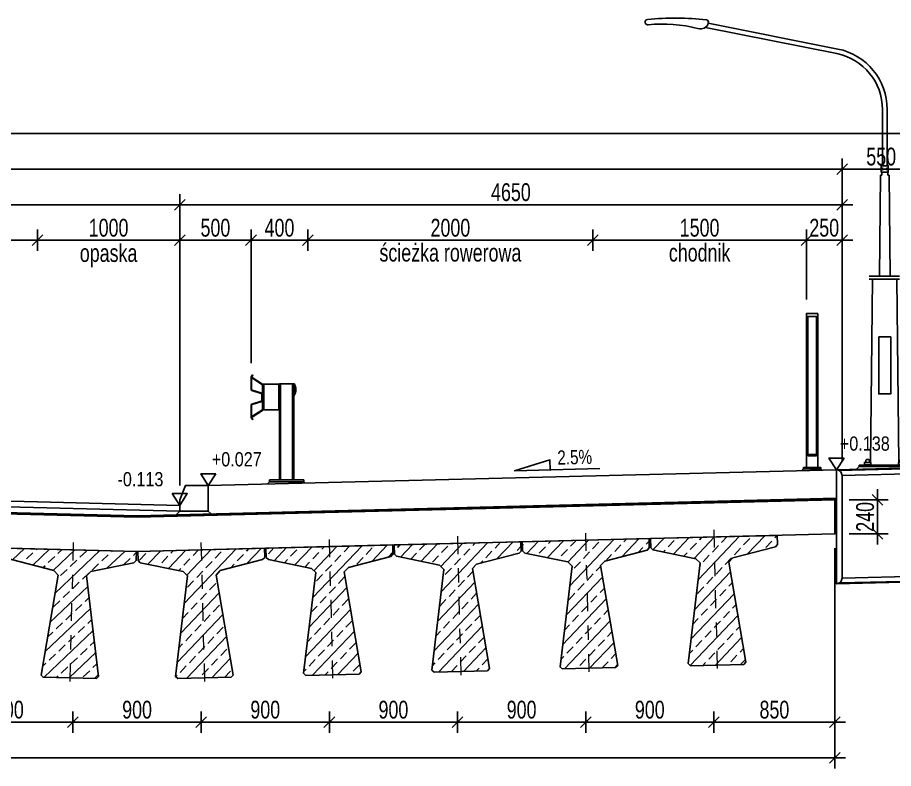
# Model space of a CAD drawing. Header units: metres. Extents: x -15 to 43, y -82 to 57.
# Drawn here: x 3.36 to 9.51, y -31.96 to -26.69 of the extents above; entities that cross this region are included whole.
import ezdxf
from ezdxf.enums import TextEntityAlignment as Align

# ---------------------------------------------------------------- set-up
doc = ezdxf.new("R2010")
doc.units = ezdxf.units.M
doc.header["$MEASUREMENT"] = 0
doc.linetypes.add('CENTER', pattern=[2, 1.25, -0.25, 0.25, -0.25])
doc.linetypes.add('HIDDEN', pattern=[0.375, 0.25, -0.125])
for name, color, linetype in [('AII_M_balustrady', 8, 'Continuous'), ('AII_M_bariery', 8, 'Continuous'), ('AII_M_izolacja', 8, 'Continuous'), ('AII_M_konstrukcja beton', 3, 'Continuous'), ('AII_M_krawężnik', 9, 'Continuous'), ('AII_M_kreskowanie', 8, 'Continuous'), ('AII_M_nawierzchnia', 9, 'Continuous'), ('AII_M_wymiary', 9, 'Continuous'), ('AII_M_wyposażenie', 8, 'Continuous')]:
    doc.layers.add(name, color=color, linetype=linetype)
doc.layers.add('AII_M_koty wysokościowe', color=1, linetype='Continuous', lineweight=18)
doc.layers.add('AII_M_osie główne', color=9, linetype='CENTER', lineweight=18)
doc.styles.add('AII_norm.', font='CDMSIMPL.shx', dxfattribs={"width": 0.75, "bigfont": 'CDMBIGPL.shx'})
doc.styles.add('CDMSTYLE', font='CDMSIMPL.shx', dxfattribs={"width": 0.7, "bigfont": 'CDMBIGPL.shx'})
doc.dimstyles.new('A2_M50MM', dxfattribs={"dimscale": 0.05, "dimtxt": 2.5, "dimasz": 1.5, "dimexe": 1.5, "dimexo": 2, "dimgap": 0.5, "dimtad": 1, "dimdec": 0, "dimlfac": 1000, "dimrnd": 5, "dimzin": 9, "dimtxsty": 'AII_norm.', "dimblk": 'OBLIQUE', "dimcen": 2.5, "dimdle": 1.5, "dimclrd": 256, "dimclre": 256, "dimclrt": 1, "dimadec": 1, "dimazin": 2, "dimtfac": 1, "dimtdec": 0, "dimtix": 1, "dimtmove": 1, "dimatfit": 3, "dimfxl": 1, "dimtvp": 1, "dimtfillclr": 256, "dimtolj": 1, "dimtzin": 0, "dimarcsym": 0})

# ---------------------------------------------------------------- blocks, each defined once
blk = doc.blocks.new('Deska_0.8')
at = {"layer": 'AII_M_wyposażenie', "color": 0, "linetype": 'ByBlock', "lineweight": -2}
blk.add_lwpolyline([(0, 0), (0, -0.8, 0.414214), (0.04, -0.76), (0.04, -0.04, 0.414214)], format="xyb", close=True, dxfattribs=at)
blk = doc.blocks.new('Bariera')
at = {"color": 0, "linetype": 'ByBlock', "lineweight": -2}
for p, q in [((-0.165, 0.685), (-0.165, 0.505)), ((-0.0686, 0.685), (-0.165, 0.685)), ((-0.161, 0.505), (-0.161, 0.685)), ((-0.05, 0.685), (-0.0686, 0.685)), ((-0.054, 0.505), (-0.054, 0.685)), ((-0.05, 0.683), (-0.05, 0.687)), ((-0.05, 0.503), (-0.05, 0.683)), ((-0.042, 0.687), (-0.042, 0.013)), ((0.042, 0.687), (0.042, 0.013)), ((0.0522, 0.6891), (0.05, 0.687)), ((-0.165, 0.505), (-0.05, 0.505))]:
    blk.add_line(p, q, dxfattribs=at)
for points in [[(-0.25, 0.4542), (-0.25, 0.5379, -0.324981), (-0.2452, 0.5446), (-0.1778, 0.5664, 0.324981), (-0.173, 0.5731), (-0.173, 0.593), (-0.173, 0.6129, 0.324981), (-0.1778, 0.6196), (-0.2452, 0.6414, -0.324981), (-0.25, 0.6481), (-0.25, 0.7318, -0.15172), (-0.2488, 0.7358), (-0.239, 0.75), (-0.2365, 0.7483), (-0.2458, 0.7349, 0.15172), (-0.247, 0.7309), (-0.247, 0.6503, 0.324981), (-0.2422, 0.6436), (-0.1748, 0.6218, -0.324981), (-0.17, 0.6151), (-0.17, 0.593), (-0.17, 0.5709, -0.324981), (-0.1748, 0.5642), (-0.2422, 0.5424, 0.324981), (-0.247, 0.5357), (-0.247, 0.4551, 0.15172), (-0.2458, 0.4511), (-0.2365, 0.4377), (-0.239, 0.436), (-0.2488, 0.4502, -0.15172), (-0.25, 0.4542, 0.15172), (-0.2488, 0.4502)], [(0.0522, 0.6891, -0.305469), (0.0521, 0.6048), (0.05, 0.607, 0.3), (0.05, 0.687, 0.425)]]:
    blk.add_lwpolyline(points, format="xyb", dxfattribs=at)
blk.add_lwpolyline([(-0.1682, 0.6851, -0.252386), (-0.165, 0.6792), (-0.165, 0.5068, -0.252386), (-0.1682, 0.5009), (-0.241, 0.453), (-0.2437, 0.4572), (-0.1732, 0.5036, 0.252386), (-0.17, 0.5095), (-0.17, 0.6765, 0.252386), (-0.1732, 0.6824), (-0.2437, 0.7288), (-0.241, 0.733)], format="xyb", close=True, dxfattribs=at)
blk.add_lwpolyline([(-0.05, 0.013), (-0.05, 0.687), (0.05, 0.687), (0.05, 0.013)], dxfattribs=at)
blk.add_lwpolyline([(-0.12, 0), (0.12, 0), (0.12, 0.013), (-0.12, 0.013)], close=True, dxfattribs=at)
blk = doc.blocks.new('Balustrada_1.1')
at = {"layer": 'AII_M_balustrady', "color": 0, "linetype": 'ByBlock', "lineweight": -2}
for points in [[(0.04, 0.01), (0.04, 1.09), (-0.04, 1.09), (-0.04, 0.01)], [(-0.04, 1.07), (0.04, 1.07)], [(-0.03, 0.1), (-0.03, 1.07)], [(0.03, 0.1), (0.03, 1.07)]]:
    blk.add_lwpolyline(points, dxfattribs=at)
for points in [[(-0.03, 0.09), (0.03, 0.09), (0.03, 0.1), (-0.03, 0.1)], [(-0.06, 0), (0.06, 0), (0.06, 0.01), (-0.06, 0.01)]]:
    blk.add_lwpolyline(points, close=True, dxfattribs=at)
blk = doc.blocks.new('Latarnia_0.8_2.5')
at = {"layer": 'AII_M_wyposażenie', "color": 0, "linetype": 'ByBlock', "lineweight": -2, "ltscale": 5, "extrusion": (0, 0, -1)}
for p, q in [((0.0096, 2.9559), (-0.899, 3.1373)), ((0.0031, 2.9233), (-0.9197, 3.1078)), ((0.3239, 2.1455), (0.3239, 2.5319)), ((0.3572, 2.1444), (0.3572, 2.5319)), ((0.3152, 2.1354), (0.3239, 2.1455)), ((0.3648, 2.1354), (0.3572, 2.1444))]:
    blk.add_line(p, q, dxfattribs=at)
at = {"layer": 'AII_M_wyposażenie', "color": 0, "linetype": 'ByBlock', "lineweight": -2, "ltscale": 5}
for p, q in [((0.3029, 1.3597), (0.3095, 2.069)), ((0.3095, 2.069), (0.3189, 2.069)), ((0.3189, 2.0907), (0.3189, 2.069)), ((0.362, 2.0907), (0.362, 2.069)), ((0.362, 2.069), (0.3713, 2.069)), ((0.3779, 1.3597), (0.3713, 2.069)), ((0.2402, 0.0526), (0.2546, 1.3402)), ((0.4398, 0.0526), (0.4255, 1.3402)), ((0.4375, 0.033), (0.2425, 0.033))]:
    blk.add_line(p, q, dxfattribs=at)
at = {"layer": 'AII_M_wyposażenie', "color": 0, "linetype": 'ByBlock', "lineweight": -2, "ltscale": 0.2}
for p, q in [((0.4445, 1.3597), (0.23, 1.3597)), ((0.4445, 1.3402), (0.23, 1.3402))]:
    blk.add_line(p, q, dxfattribs=at)
at = {"layer": 'AII_M_wyposażenie', "color": 0, "linetype": 'ByBlock', "lineweight": -2}
for p, q in [((0.2129, 0.0734), (0.208, 0.0684)), ((0.208, 0.0527), (0.208, 0.0684)), ((0.2272, 0.0733), (0.2129, 0.0734)), ((0.232, 0.0685), (0.2272, 0.0733)), ((0.232, 0.0527), (0.232, 0.0685)), ((0.448, 0.0685), (0.4529, 0.0733)), ((0.448, 0.0527), (0.448, 0.0685)), ((0.4529, 0.0733), (0.4671, 0.0734)), ((0.4671, 0.0734), (0.472, 0.0684)), ((0.472, 0.0527), (0.472, 0.0684)), ((0.1946, 0.0331), (0.1947, 0.0364)), ((0.2453, 0.0363), (0.1947, 0.0364)), ((0.1975, 0.0527), (0.1975, 0.0364)), ((0.1975, 0.0527), (0.2426, 0.0526)), ((0.2425, 0.0363), (0.2426, 0.0526)), ((0.2453, 0.033), (0.2453, 0.0363)), ((0.4347, 0.0363), (0.4854, 0.0364)), ((0.4347, 0.033), (0.4347, 0.0363)), ((0.4825, 0.0527), (0.4375, 0.0526)), ((0.4375, 0.0363), (0.4375, 0.0526)), ((0.4825, 0.0527), (0.4826, 0.0364)), ((0.4854, 0.0331), (0.4854, 0.0364))]:
    blk.add_line(p, q, dxfattribs=at)
blk.add_lwpolyline([(0, -0.8), (0.55, -0.7862, 0.414214), (0.59, -0.7462), (0.59, -0.0263, 0.414214), (0.55, 0.0137), (0, 0)], format="xyb", dxfattribs=at)
for points in [[(0.02, -0.0053), (0.57, 0.0084)], [(0.16, 0.023), (0.1405, 0.0035)], [(0.52, 0.023), (0.5298, 0.0132)], [(0.04, -0.04), (0.59, -0.0263)], [(0.02, -0.7947), (0.57, -0.7809)]]:
    blk.add_lwpolyline(points, dxfattribs=at)
blk.add_lwpolyline([(0.16, 0.033), (0.52, 0.033), (0.52, 0.023), (0.16, 0.023)], close=True, dxfattribs=at)
at = {"layer": 'AII_M_wyposażenie', "color": 0, "linetype": 'ByBlock', "lineweight": -2, "elevation": 0}
blk.add_lwpolyline([(0.04, -0.76), (0.59, -0.7463)], dxfattribs=at)
at = {"layer": 'AII_M_wyposażenie', "color": 0, "linetype": 'ByBlock', "lineweight": -2, "ltscale": 5}
for centre in [(0.3243, 2.1129), (0.3562, 2.1129)]:
    blk.add_circle(centre, 0.00534, dxfattribs=at)
for centre, radius, start, end in [((-1.3244, 3.1447), 0.0185, 95.82762, 277.05436), ((-0.9175, 3.1428), 0.0193, 343.58227, 72.98255), ((-0.0751, 2.5319), 0.4323, 0, 78.69007), ((-0.0751, 2.5319), 0.3991, 0, 78.69007)]:
    blk.add_arc(centre, radius, start, end, dxfattribs=at)
at = {"layer": 'AII_M_wyposażenie', "color": 0, "linetype": 'ByBlock', "lineweight": -2, "ltscale": 5, "extrusion": (0, 0, -1)}
for centre, radius, start, end in [((1.1282, 1.2101), 1.963, 84.20728, 96.32575), ((1.2211, 2.131), 1.0004, 84.20647, 104.44996), ((0.9533, 3.1535), 0.0567, 196.58536, 288.70648)]:
    blk.add_arc(centre, radius, start, end, dxfattribs=at)
at = {"layer": 'AII_M_wyposażenie', "color": 0, "linetype": 'ByBlock', "lineweight": -2, "ltscale": 5}
for points in [[(0.3152, 2.1354), (0.3648, 2.1354), (0.3648, 2.0907), (0.3152, 2.0907)], [(0.2975, 0.933), (0.3825, 0.933), (0.3825, 0.533), (0.2975, 0.533)]]:
    blk.add_3dface(points, dxfattribs=at)
blk = doc.blocks.new('Spadek')
at = {"layer": 'AII_M_wymiary', "color": 0}
blk.add_lwpolyline([(-0.2999, 0), (0.2999, 0), (0.0499, 0.07), (0.0499, 0.07), (0.0499, 0)], dxfattribs=at)
at = {"layer": 'AII_M_wymiary', "color": 1, "style": 'CDMSTYLE', "width": 0.8}
blk.add_attdef('SP', text='', height=0.1, rotation=360, dxfattribs=at).set_placement((-0.125, 0.035), align=Align.CENTER)
blk = doc.blocks.new('_OBLIQUE')
at = {"color": 0, "linetype": 'ByBlock'}
blk.add_line((-0.5, -0.5), (0.5, 0.5), dxfattribs=at)
blk = doc.blocks.new('*D8350')
at = {"layer": 'AII_M_wymiary', "lineweight": -2, "transparency": 16777216}
for p, q in [((0, -28.325), (0, -28.175)), ((3.5, -28.325), (3.5, -28.175)), ((-0.075, -28.25), (3.575, -28.25))]:
    blk.add_line(p, q, dxfattribs=at)
at = {"layer": 'Defpoints', "color": 0, "lineweight": 25, "transparency": 16777216}
for p in [(3.5, -28.25), (0, -28.425), (3.5, -28.425)]:
    blk.add_point(p, dxfattribs=at)
at = {"layer": 'AII_M_wymiary', "lineweight": -2, "transparency": 16777216, "xscale": 0.07500000000000001, "yscale": 0.07500000000000001, "zscale": 0.07500000000000001, "rotation": 180}
blk.add_blockref('_OBLIQUE', (0, -28.25), dxfattribs=at)
at = {"layer": 'AII_M_wymiary', "lineweight": -2, "transparency": 16777216, "xscale": 0.07500000000000001, "yscale": 0.07500000000000001, "zscale": 0.07500000000000001}
blk.add_blockref('_OBLIQUE', (3.5, -28.25), dxfattribs=at)
at = {"layer": 'AII_M_wymiary', "color": 1, "lineweight": 25, "transparency": 16777216, "char_height": 0.125, "attachment_point": 5, "style": 'AII_norm.'}
for s, insert in [('\\A1;3500', (1.75, -28.1625)), ('\\A1;pas ruchu', (1.75, -28.3583))]:
    blk.add_mtext(s, dxfattribs=dict(at, insert=insert))
blk = doc.blocks.new('*D8351')
at = {"layer": 'AII_M_wymiary', "lineweight": -2, "transparency": 16777216}
for p, q in [((3.5, -28.325), (3.5, -28.175)), ((4.5, -29.9725), (4.5, -28.175)), ((3.425, -28.25), (4.575, -28.25))]:
    blk.add_line(p, q, dxfattribs=at)
at = {"layer": 'Defpoints', "color": 0, "lineweight": 25, "transparency": 16777216}
for p in [(4.5, -28.25), (3.5, -28.425), (4.5, -30.0725)]:
    blk.add_point(p, dxfattribs=at)
at = {"layer": 'AII_M_wymiary', "lineweight": -2, "transparency": 16777216, "xscale": 0.07500000000000001, "yscale": 0.07500000000000001, "zscale": 0.07500000000000001, "rotation": 180}
blk.add_blockref('_OBLIQUE', (3.5, -28.25), dxfattribs=at)
at = {"layer": 'AII_M_wymiary', "lineweight": -2, "transparency": 16777216, "xscale": 0.07500000000000001, "yscale": 0.07500000000000001, "zscale": 0.07500000000000001}
blk.add_blockref('_OBLIQUE', (4.5, -28.25), dxfattribs=at)
at = {"layer": 'AII_M_wymiary', "color": 1, "lineweight": 25, "transparency": 16777216, "char_height": 0.125, "attachment_point": 5, "style": 'AII_norm.'}
for s, insert in [('\\A1;1000', (4, -28.1625)), ('\\A1;opaska', (4, -28.3583))]:
    blk.add_mtext(s, dxfattribs=dict(at, insert=insert))
blk = doc.blocks.new('*D8356')
at = {"layer": 'AII_M_wymiary', "lineweight": -2, "transparency": 16777216}
for p, q in [((4.5, -29.9725), (4.5, -28.175)), ((5, -29.1139), (5, -28.175)), ((4.425, -28.25), (5.075, -28.25))]:
    blk.add_line(p, q, dxfattribs=at)
at = {"layer": 'Defpoints', "color": 0, "lineweight": 25, "transparency": 16777216}
for p in [(5, -28.25), (5, -29.2139), (4.5, -30.0725)]:
    blk.add_point(p, dxfattribs=at)
at = {"layer": 'AII_M_wymiary', "lineweight": -2, "transparency": 16777216, "xscale": 0.07500000000000001, "yscale": 0.07500000000000001, "zscale": 0.07500000000000001, "rotation": 180}
blk.add_blockref('_OBLIQUE', (4.5, -28.25), dxfattribs=at)
at = {"layer": 'AII_M_wymiary', "lineweight": -2, "transparency": 16777216, "xscale": 0.07500000000000001, "yscale": 0.07500000000000001, "zscale": 0.07500000000000001}
blk.add_blockref('_OBLIQUE', (5, -28.25), dxfattribs=at)
at = {"layer": 'AII_M_wymiary', "color": 1, "lineweight": 25, "transparency": 16777216, "insert": (4.75, -28.1625), "char_height": 0.125, "attachment_point": 5, "style": 'AII_norm.'}
blk.add_mtext('\\A1;500', dxfattribs=at)
blk = doc.blocks.new('*D8357')
at = {"layer": 'AII_M_wymiary', "lineweight": -2, "transparency": 16777216}
for p, q in [((5, -29.1139), (5, -28.175)), ((5.4, -28.325), (5.4, -28.175)), ((4.925, -28.25), (5.475, -28.25))]:
    blk.add_line(p, q, dxfattribs=at)
at = {"layer": 'Defpoints', "color": 0, "lineweight": 25, "transparency": 16777216}
for p in [(5.4, -28.25), (5.4, -28.425), (5, -29.2139)]:
    blk.add_point(p, dxfattribs=at)
at = {"layer": 'AII_M_wymiary', "lineweight": -2, "transparency": 16777216, "xscale": 0.07500000000000001, "yscale": 0.07500000000000001, "zscale": 0.07500000000000001, "rotation": 180}
blk.add_blockref('_OBLIQUE', (5, -28.25), dxfattribs=at)
at = {"layer": 'AII_M_wymiary', "lineweight": -2, "transparency": 16777216, "xscale": 0.07500000000000001, "yscale": 0.07500000000000001, "zscale": 0.07500000000000001}
blk.add_blockref('_OBLIQUE', (5.4, -28.25), dxfattribs=at)
at = {"layer": 'AII_M_wymiary', "color": 1, "lineweight": 25, "transparency": 16777216, "insert": (5.2, -28.1625), "char_height": 0.125, "attachment_point": 5, "style": 'AII_norm.'}
blk.add_mtext('\\A1;400', dxfattribs=at)
blk = doc.blocks.new('*D8358')
at = {"layer": 'AII_M_wymiary', "lineweight": -2, "transparency": 16777216}
for p, q in [((5.4, -28.325), (5.4, -28.175)), ((7.4, -28.325), (7.4, -28.175)), ((5.325, -28.25), (7.475, -28.25))]:
    blk.add_line(p, q, dxfattribs=at)
at = {"layer": 'Defpoints', "color": 0, "lineweight": 25, "transparency": 16777216}
for p in [(7.4, -28.25), (5.4, -28.425), (7.4, -28.425)]:
    blk.add_point(p, dxfattribs=at)
at = {"layer": 'AII_M_wymiary', "lineweight": -2, "transparency": 16777216, "xscale": 0.07500000000000001, "yscale": 0.07500000000000001, "zscale": 0.07500000000000001, "rotation": 180}
blk.add_blockref('_OBLIQUE', (5.4, -28.25), dxfattribs=at)
at = {"layer": 'AII_M_wymiary', "lineweight": -2, "transparency": 16777216, "xscale": 0.07500000000000001, "yscale": 0.07500000000000001, "zscale": 0.07500000000000001}
blk.add_blockref('_OBLIQUE', (7.4, -28.25), dxfattribs=at)
at = {"layer": 'AII_M_wymiary', "color": 1, "lineweight": 25, "transparency": 16777216, "char_height": 0.125, "attachment_point": 5, "style": 'AII_norm.'}
for s, insert in [('\\A1;2000', (6.4, -28.1625)), ('\\A1;ścieżka rowerowa', (6.4, -28.3375))]:
    blk.add_mtext(s, dxfattribs=dict(at, insert=insert))
blk = doc.blocks.new('*D8359')
at = {"layer": 'AII_M_wymiary', "lineweight": -2, "transparency": 16777216}
for p, q in [((7.4, -28.325), (7.4, -28.175)), ((8.9, -28.665), (8.9, -28.175)), ((7.325, -28.25), (8.975, -28.25))]:
    blk.add_line(p, q, dxfattribs=at)
at = {"layer": 'Defpoints', "color": 0, "lineweight": 25, "transparency": 16777216}
for p in [(8.9, -28.25), (7.4, -28.425), (8.9, -28.765)]:
    blk.add_point(p, dxfattribs=at)
at = {"layer": 'AII_M_wymiary', "lineweight": -2, "transparency": 16777216, "xscale": 0.07500000000000001, "yscale": 0.07500000000000001, "zscale": 0.07500000000000001, "rotation": 180}
blk.add_blockref('_OBLIQUE', (7.4, -28.25), dxfattribs=at)
at = {"layer": 'AII_M_wymiary', "lineweight": -2, "transparency": 16777216, "xscale": 0.07500000000000001, "yscale": 0.07500000000000001, "zscale": 0.07500000000000001}
blk.add_blockref('_OBLIQUE', (8.9, -28.25), dxfattribs=at)
at = {"layer": 'AII_M_wymiary', "color": 1, "lineweight": 25, "transparency": 16777216, "char_height": 0.125, "attachment_point": 5, "style": 'AII_norm.'}
for s, insert in [('\\A1;1500', (8.15, -28.1625)), ('\\A1;chodnik', (8.15, -28.3375))]:
    blk.add_mtext(s, dxfattribs=dict(at, insert=insert))
blk = doc.blocks.new('*D8360')
at = {"layer": 'AII_M_wymiary', "lineweight": -2, "transparency": 16777216}
for p, q in [((8.9, -28.665), (8.9, -28.175)), ((9.15, -29.80225), (9.15, -28.175)), ((8.9, -28.25), (8.825, -28.25)), ((8.9, -28.25), (9.15, -28.25)), ((9.15, -28.25), (9.225, -28.25))]:
    blk.add_line(p, q, dxfattribs=at)
at = {"layer": 'Defpoints', "color": 0, "lineweight": 25, "transparency": 16777216}
for p in [(9.15, -28.25), (8.9, -28.765), (9.15, -29.90225)]:
    blk.add_point(p, dxfattribs=at)
at = {"layer": 'AII_M_wymiary', "lineweight": -2, "transparency": 16777216, "xscale": 0.07500000000000001, "yscale": 0.07500000000000001, "zscale": 0.07500000000000001}
blk.add_blockref('_OBLIQUE', (8.9, -28.25), dxfattribs=at)
at = {"layer": 'AII_M_wymiary', "lineweight": -2, "transparency": 16777216, "xscale": 0.07500000000000001, "yscale": 0.07500000000000001, "zscale": 0.07500000000000001, "rotation": 180}
blk.add_blockref('_OBLIQUE', (9.15, -28.25), dxfattribs=at)
at = {"layer": 'AII_M_wymiary', "color": 1, "lineweight": 25, "transparency": 16777216, "insert": (9.025, -28.1625), "char_height": 0.125, "attachment_point": 5, "style": 'AII_norm.'}
blk.add_mtext('\\A1;250', dxfattribs=at)
blk = doc.blocks.new('*D8362')
at = {"layer": 'AII_M_wymiary', "lineweight": -2, "transparency": 16777216}
for p, q in [((-7, -29.685), (-7, -27.925)), ((4.5, -29.9725), (4.5, -27.925)), ((-7.075, -28), (4.575, -28))]:
    blk.add_line(p, q, dxfattribs=at)
at = {"layer": 'Defpoints', "color": 0, "lineweight": 25, "transparency": 16777216}
for p in [(4.5, -28), (-7, -29.785), (4.5, -30.0725)]:
    blk.add_point(p, dxfattribs=at)
at = {"layer": 'AII_M_wymiary', "lineweight": -2, "transparency": 16777216, "xscale": 0.07500000000000001, "yscale": 0.07500000000000001, "zscale": 0.07500000000000001, "rotation": 180}
blk.add_blockref('_OBLIQUE', (-7, -28), dxfattribs=at)
at = {"layer": 'AII_M_wymiary', "lineweight": -2, "transparency": 16777216, "xscale": 0.07500000000000001, "yscale": 0.07500000000000001, "zscale": 0.07500000000000001}
blk.add_blockref('_OBLIQUE', (4.5, -28), dxfattribs=at)
at = {"layer": 'AII_M_wymiary', "color": 1, "lineweight": 25, "transparency": 16777216, "insert": (-1.25, -27.9125), "char_height": 0.125, "attachment_point": 5, "style": 'AII_norm.'}
blk.add_mtext('\\A1;11500', dxfattribs=at)
blk = doc.blocks.new('*D8363')
at = {"layer": 'AII_M_wymiary', "lineweight": -2, "transparency": 16777216}
for p, q in [((4.5, -29.9725), (4.5, -27.925)), ((9.15, -29.80225), (9.15, -27.925)), ((4.425, -28), (9.225, -28))]:
    blk.add_line(p, q, dxfattribs=at)
at = {"layer": 'Defpoints', "color": 0, "lineweight": 25, "transparency": 16777216}
for p in [(9.15, -28), (9.15, -29.90225), (4.5, -30.0725)]:
    blk.add_point(p, dxfattribs=at)
at = {"layer": 'AII_M_wymiary', "lineweight": -2, "transparency": 16777216, "xscale": 0.07500000000000001, "yscale": 0.07500000000000001, "zscale": 0.07500000000000001, "rotation": 180}
blk.add_blockref('_OBLIQUE', (4.5, -28), dxfattribs=at)
at = {"layer": 'AII_M_wymiary', "lineweight": -2, "transparency": 16777216, "xscale": 0.07500000000000001, "yscale": 0.07500000000000001, "zscale": 0.07500000000000001}
blk.add_blockref('_OBLIQUE', (9.15, -28), dxfattribs=at)
at = {"layer": 'AII_M_wymiary', "color": 1, "lineweight": 25, "transparency": 16777216, "insert": (6.825, -27.9125), "char_height": 0.125, "attachment_point": 5, "style": 'AII_norm.'}
blk.add_mtext('\\A1;4650', dxfattribs=at)
blk = doc.blocks.new('*D8364')
at = {"layer": 'AII_M_wymiary', "lineweight": -2, "transparency": 16777216}
for p, q in [((-9.05, -29.5526), (-9.05, -27.675)), ((9.15, -29.80225), (9.15, -27.675)), ((-9.125, -27.75), (9.225, -27.75))]:
    blk.add_line(p, q, dxfattribs=at)
at = {"layer": 'Defpoints', "color": 0, "lineweight": 25, "transparency": 16777216}
for p in [(9.15, -27.75), (-9.05, -29.6526), (9.15, -29.90225)]:
    blk.add_point(p, dxfattribs=at)
at = {"layer": 'AII_M_wymiary', "lineweight": -2, "transparency": 16777216, "xscale": 0.07500000000000001, "yscale": 0.07500000000000001, "zscale": 0.07500000000000001, "rotation": 180}
blk.add_blockref('_OBLIQUE', (-9.05, -27.75), dxfattribs=at)
at = {"layer": 'AII_M_wymiary', "lineweight": -2, "transparency": 16777216, "xscale": 0.07500000000000001, "yscale": 0.07500000000000001, "zscale": 0.07500000000000001}
blk.add_blockref('_OBLIQUE', (9.15, -27.75), dxfattribs=at)
at = {"layer": 'AII_M_wymiary', "color": 1, "lineweight": 25, "transparency": 16777216, "insert": (0.05, -27.6625), "char_height": 0.125, "attachment_point": 5, "style": 'AII_norm.'}
blk.add_mtext('\\A1;18200', dxfattribs=at)
blk = doc.blocks.new('*D8365')
at = {"layer": 'AII_M_wymiary', "lineweight": -2, "transparency": 16777216}
for p, q in [((9.15, -29.80225), (9.15, -27.675)), ((9.7, -29.7885), (9.7, -27.675)), ((9.075, -27.75), (9.775, -27.75))]:
    blk.add_line(p, q, dxfattribs=at)
at = {"layer": 'Defpoints', "color": 0, "lineweight": 25, "transparency": 16777216}
for p in [(9.7, -27.75), (9.7, -29.8885), (9.15, -29.90225)]:
    blk.add_point(p, dxfattribs=at)
at = {"layer": 'AII_M_wymiary', "lineweight": -2, "transparency": 16777216, "xscale": 0.07500000000000001, "yscale": 0.07500000000000001, "zscale": 0.07500000000000001, "rotation": 180}
blk.add_blockref('_OBLIQUE', (9.15, -27.75), dxfattribs=at)
at = {"layer": 'AII_M_wymiary', "lineweight": -2, "transparency": 16777216, "xscale": 0.07500000000000001, "yscale": 0.07500000000000001, "zscale": 0.07500000000000001}
blk.add_blockref('_OBLIQUE', (9.7, -27.75), dxfattribs=at)
at = {"layer": 'AII_M_wymiary', "color": 1, "lineweight": 25, "transparency": 16777216, "insert": (9.425, -27.6625), "char_height": 0.125, "attachment_point": 5, "style": 'AII_norm.'}
blk.add_mtext('\\A1;550', dxfattribs=at)
blk = doc.blocks.new('*D8366')
at = {"layer": 'AII_M_wymiary', "lineweight": -2, "transparency": 16777216}
for p, q in [((-9.05, -29.5526), (-9.05, -27.425)), ((9.7, -29.7885), (9.7, -27.425)), ((-9.125, -27.5), (9.775, -27.5))]:
    blk.add_line(p, q, dxfattribs=at)
at = {"layer": 'Defpoints', "color": 0, "lineweight": 25, "transparency": 16777216}
for p in [(9.7, -27.5), (-9.05, -29.6526), (9.7, -29.8885)]:
    blk.add_point(p, dxfattribs=at)
at = {"layer": 'AII_M_wymiary', "lineweight": -2, "transparency": 16777216, "xscale": 0.07500000000000001, "yscale": 0.07500000000000001, "zscale": 0.07500000000000001, "rotation": 180}
blk.add_blockref('_OBLIQUE', (-9.05, -27.5), dxfattribs=at)
at = {"layer": 'AII_M_wymiary', "lineweight": -2, "transparency": 16777216, "xscale": 0.07500000000000001, "yscale": 0.07500000000000001, "zscale": 0.07500000000000001}
blk.add_blockref('_OBLIQUE', (9.7, -27.5), dxfattribs=at)
at = {"layer": 'AII_M_wymiary', "color": 1, "lineweight": 25, "transparency": 16777216, "insert": (0.325, -27.4125), "char_height": 0.125, "attachment_point": 5, "style": 'AII_norm.'}
blk.add_mtext('\\A1;18750', dxfattribs=at)
blk = doc.blocks.new('00kota3')
at = {"layer": 'AII_M_koty wysokościowe', "color": 0, "linetype": 'Continuous', "lineweight": -2}
blk.add_lwpolyline([(1.08, 1.66), (-1.04, 1.66), (0, 0)], close=True, dxfattribs=at)
at = {"layer": 'AII_M_koty wysokościowe', "color": 0, "linetype": 'Continuous', "lineweight": -2, "style": 'CDMSTYLE', "width": 0.85}
blk.add_attdef('%%P000.000', (0.49, 2.69), '', height=2, dxfattribs=at)
blk = doc.blocks.new('Belka_T21')
at = {"layer": 'AII_M_kreskowanie'}
h = blk.add_hatch(dxfattribs=at)
h.set_pattern_fill('ANSI33', color=256, scale=0.5)
h.set_pattern_definition([(45, (3.91824, -8.47302), (-0.0883883, 0.0883883), []), (45, (4.00663, -8.47302), (-0.0883883, 0.0883883), [0.0625, -0.03125])])
h.paths.add_polyline_path([(0.1, -0.18), (0.13, -0.15), (0.43, -0.08), (0.445, -0.065), (0.445, 0), (-0.445, 0), (-0.445, -0.065), (-0.43, -0.08), (-0.13, -0.15), (-0.1, -0.18), (-0.2025, -0.885), (-0.1875, -0.9), (0.1875, -0.9), (0.2025, -0.885)])
at = {"layer": 'AII_M_konstrukcja beton', "color": 1}
blk.add_lwpolyline([(0.1875, -0.9), (-0.1875, -0.9), (-0.2025, -0.885), (-0.1, -0.18), (-0.13, -0.15), (-0.43, -0.08), (-0.445, -0.065), (-0.445, 0), (0.445, 0), (0.445, -0.065), (0.43, -0.08), (0.13, -0.15), (0.1, -0.18), (0.2025, -0.885)], close=True, dxfattribs=at)
at = {"layer": 'AII_M_osie główne', "ltscale": 0.1}
blk.add_lwpolyline([(0, 0.05), (0, -1)], dxfattribs=at)
blk = doc.blocks.new('*D8380')
at = {"layer": 'AII_M_wymiary', "lineweight": -2, "transparency": 16777216}
for p, q in [((2.85, -31.56), (2.85, -31.71)), ((3.75, -31.56), (3.75, -31.71)), ((2.775, -31.635), (3.825, -31.635))]:
    blk.add_line(p, q, dxfattribs=at)
at = {"layer": 'Defpoints', "color": 0, "lineweight": 25, "transparency": 16777216}
for p in [(2.85, -31.46), (3.75, -31.46), (3.75, -31.635)]:
    blk.add_point(p, dxfattribs=at)
at = {"layer": 'AII_M_wymiary', "lineweight": -2, "transparency": 16777216, "xscale": 0.07500000000000001, "yscale": 0.07500000000000001, "zscale": 0.07500000000000001, "rotation": 180}
blk.add_blockref('_OBLIQUE', (2.85, -31.635), dxfattribs=at)
at = {"layer": 'AII_M_wymiary', "lineweight": -2, "transparency": 16777216, "xscale": 0.07500000000000001, "yscale": 0.07500000000000001, "zscale": 0.07500000000000001}
blk.add_blockref('_OBLIQUE', (3.75, -31.635), dxfattribs=at)
at = {"layer": 'AII_M_wymiary', "color": 1, "lineweight": 25, "transparency": 16777216, "insert": (3.3, -31.5475), "char_height": 0.125, "attachment_point": 5, "style": 'AII_norm.'}
blk.add_mtext('\\A1;900', dxfattribs=at)
blk = doc.blocks.new('*D8381')
at = {"layer": 'AII_M_wymiary', "lineweight": -2, "transparency": 16777216}
for p, q in [((3.75, -31.56), (3.75, -31.71)), ((4.65, -31.56), (4.65, -31.71)), ((3.675, -31.635), (4.725, -31.635))]:
    blk.add_line(p, q, dxfattribs=at)
at = {"layer": 'Defpoints', "color": 0, "lineweight": 25, "transparency": 16777216}
for p in [(3.75, -31.46), (4.65, -31.46), (4.65, -31.635)]:
    blk.add_point(p, dxfattribs=at)
at = {"layer": 'AII_M_wymiary', "lineweight": -2, "transparency": 16777216, "xscale": 0.07500000000000001, "yscale": 0.07500000000000001, "zscale": 0.07500000000000001, "rotation": 180}
blk.add_blockref('_OBLIQUE', (3.75, -31.635), dxfattribs=at)
at = {"layer": 'AII_M_wymiary', "lineweight": -2, "transparency": 16777216, "xscale": 0.07500000000000001, "yscale": 0.07500000000000001, "zscale": 0.07500000000000001}
blk.add_blockref('_OBLIQUE', (4.65, -31.635), dxfattribs=at)
at = {"layer": 'AII_M_wymiary', "color": 1, "lineweight": 25, "transparency": 16777216, "insert": (4.2, -31.5475), "char_height": 0.125, "attachment_point": 5, "style": 'AII_norm.'}
blk.add_mtext('\\A1;900', dxfattribs=at)
blk = doc.blocks.new('*D8382')
at = {"layer": 'AII_M_wymiary', "lineweight": -2, "transparency": 16777216}
for p, q in [((4.65, -31.56), (4.65, -31.71)), ((5.55, -31.56), (5.55, -31.71)), ((4.575, -31.635), (5.625, -31.635))]:
    blk.add_line(p, q, dxfattribs=at)
at = {"layer": 'Defpoints', "color": 0, "lineweight": 25, "transparency": 16777216}
for p in [(4.65, -31.46), (5.55, -31.46), (5.55, -31.635)]:
    blk.add_point(p, dxfattribs=at)
at = {"layer": 'AII_M_wymiary', "lineweight": -2, "transparency": 16777216, "xscale": 0.07500000000000001, "yscale": 0.07500000000000001, "zscale": 0.07500000000000001, "rotation": 180}
blk.add_blockref('_OBLIQUE', (4.65, -31.635), dxfattribs=at)
at = {"layer": 'AII_M_wymiary', "lineweight": -2, "transparency": 16777216, "xscale": 0.07500000000000001, "yscale": 0.07500000000000001, "zscale": 0.07500000000000001}
blk.add_blockref('_OBLIQUE', (5.55, -31.635), dxfattribs=at)
at = {"layer": 'AII_M_wymiary', "color": 1, "lineweight": 25, "transparency": 16777216, "insert": (5.1, -31.5475), "char_height": 0.125, "attachment_point": 5, "style": 'AII_norm.'}
blk.add_mtext('\\A1;900', dxfattribs=at)
blk = doc.blocks.new('*D8383')
at = {"layer": 'AII_M_wymiary', "lineweight": -2, "transparency": 16777216}
for p, q in [((5.55, -31.56), (5.55, -31.71)), ((6.45, -31.56), (6.45, -31.71)), ((5.475, -31.635), (6.525, -31.635))]:
    blk.add_line(p, q, dxfattribs=at)
at = {"layer": 'Defpoints', "color": 0, "lineweight": 25, "transparency": 16777216}
for p in [(5.55, -31.46), (6.45, -31.46), (6.45, -31.635)]:
    blk.add_point(p, dxfattribs=at)
at = {"layer": 'AII_M_wymiary', "lineweight": -2, "transparency": 16777216, "xscale": 0.07500000000000001, "yscale": 0.07500000000000001, "zscale": 0.07500000000000001, "rotation": 180}
blk.add_blockref('_OBLIQUE', (5.55, -31.635), dxfattribs=at)
at = {"layer": 'AII_M_wymiary', "lineweight": -2, "transparency": 16777216, "xscale": 0.07500000000000001, "yscale": 0.07500000000000001, "zscale": 0.07500000000000001}
blk.add_blockref('_OBLIQUE', (6.45, -31.635), dxfattribs=at)
at = {"layer": 'AII_M_wymiary', "color": 1, "lineweight": 25, "transparency": 16777216, "insert": (6, -31.5475), "char_height": 0.125, "attachment_point": 5, "style": 'AII_norm.'}
blk.add_mtext('\\A1;900', dxfattribs=at)
blk = doc.blocks.new('*D8384')
at = {"layer": 'AII_M_wymiary', "lineweight": -2, "transparency": 16777216}
for p, q in [((6.45, -31.56), (6.45, -31.71)), ((7.35, -31.56), (7.35, -31.71)), ((6.375, -31.635), (7.425, -31.635))]:
    blk.add_line(p, q, dxfattribs=at)
at = {"layer": 'Defpoints', "color": 0, "lineweight": 25, "transparency": 16777216}
for p in [(6.45, -31.46), (7.35, -31.46), (7.35, -31.635)]:
    blk.add_point(p, dxfattribs=at)
at = {"layer": 'AII_M_wymiary', "lineweight": -2, "transparency": 16777216, "xscale": 0.07500000000000001, "yscale": 0.07500000000000001, "zscale": 0.07500000000000001, "rotation": 180}
blk.add_blockref('_OBLIQUE', (6.45, -31.635), dxfattribs=at)
at = {"layer": 'AII_M_wymiary', "lineweight": -2, "transparency": 16777216, "xscale": 0.07500000000000001, "yscale": 0.07500000000000001, "zscale": 0.07500000000000001}
blk.add_blockref('_OBLIQUE', (7.35, -31.635), dxfattribs=at)
at = {"layer": 'AII_M_wymiary', "color": 1, "lineweight": 25, "transparency": 16777216, "insert": (6.9, -31.5475), "char_height": 0.125, "attachment_point": 5, "style": 'AII_norm.'}
blk.add_mtext('\\A1;900', dxfattribs=at)
blk = doc.blocks.new('*D8385')
at = {"layer": 'AII_M_wymiary', "lineweight": -2, "transparency": 16777216}
for p, q in [((7.35, -31.56), (7.35, -31.71)), ((8.25, -31.56), (8.25, -31.71)), ((7.275, -31.635), (8.325, -31.635))]:
    blk.add_line(p, q, dxfattribs=at)
at = {"layer": 'Defpoints', "color": 0, "lineweight": 25, "transparency": 16777216}
for p in [(7.35, -31.46), (8.25, -31.46), (8.25, -31.635)]:
    blk.add_point(p, dxfattribs=at)
at = {"layer": 'AII_M_wymiary', "lineweight": -2, "transparency": 16777216, "xscale": 0.07500000000000001, "yscale": 0.07500000000000001, "zscale": 0.07500000000000001, "rotation": 180}
blk.add_blockref('_OBLIQUE', (7.35, -31.635), dxfattribs=at)
at = {"layer": 'AII_M_wymiary', "lineweight": -2, "transparency": 16777216, "xscale": 0.07500000000000001, "yscale": 0.07500000000000001, "zscale": 0.07500000000000001}
blk.add_blockref('_OBLIQUE', (8.25, -31.635), dxfattribs=at)
at = {"layer": 'AII_M_wymiary', "color": 1, "lineweight": 25, "transparency": 16777216, "insert": (7.8, -31.5475), "char_height": 0.125, "attachment_point": 5, "style": 'AII_norm.'}
blk.add_mtext('\\A1;900', dxfattribs=at)
blk = doc.blocks.new('*D8386')
at = {"layer": 'AII_M_wymiary', "lineweight": -2, "transparency": 16777216}
for p, q in [((9.1, -30.4125), (9.1, -31.71)), ((8.25, -31.56), (8.25, -31.71)), ((8.175, -31.635), (9.175, -31.635))]:
    blk.add_line(p, q, dxfattribs=at)
at = {"layer": 'Defpoints', "color": 0, "lineweight": 25, "transparency": 16777216}
for p in [(9.1, -30.3125), (8.25, -31.46), (9.1, -31.635)]:
    blk.add_point(p, dxfattribs=at)
at = {"layer": 'AII_M_wymiary', "lineweight": -2, "transparency": 16777216, "xscale": 0.07500000000000001, "yscale": 0.07500000000000001, "zscale": 0.07500000000000001, "rotation": 180}
blk.add_blockref('_OBLIQUE', (8.25, -31.635), dxfattribs=at)
at = {"layer": 'AII_M_wymiary', "lineweight": -2, "transparency": 16777216, "xscale": 0.07500000000000001, "yscale": 0.07500000000000001, "zscale": 0.07500000000000001}
blk.add_blockref('_OBLIQUE', (9.1, -31.635), dxfattribs=at)
at = {"layer": 'AII_M_wymiary', "color": 1, "lineweight": 25, "transparency": 16777216, "insert": (8.675, -31.5475), "char_height": 0.125, "attachment_point": 5, "style": 'AII_norm.'}
blk.add_mtext('\\A1;850', dxfattribs=at)
blk = doc.blocks.new('*D8387')
at = {"layer": 'AII_M_wymiary', "lineweight": -2, "transparency": 16777216}
for p, q in [((-9, -30.205), (-9, -31.96)), ((9.1, -30.4125), (9.1, -31.96)), ((-9.075, -31.885), (9.175, -31.885))]:
    blk.add_line(p, q, dxfattribs=at)
at = {"layer": 'Defpoints', "color": 0, "lineweight": 25, "transparency": 16777216}
for p in [(-9, -30.105), (9.1, -30.3125), (9.1, -31.885)]:
    blk.add_point(p, dxfattribs=at)
at = {"layer": 'AII_M_wymiary', "lineweight": -2, "transparency": 16777216, "xscale": 0.07500000000000001, "yscale": 0.07500000000000001, "zscale": 0.07500000000000001, "rotation": 180}
blk.add_blockref('_OBLIQUE', (-9, -31.885), dxfattribs=at)
at = {"layer": 'AII_M_wymiary', "lineweight": -2, "transparency": 16777216, "xscale": 0.07500000000000001, "yscale": 0.07500000000000001, "zscale": 0.07500000000000001}
blk.add_blockref('_OBLIQUE', (9.1, -31.885), dxfattribs=at)
at = {"layer": 'AII_M_wymiary', "color": 1, "lineweight": 25, "transparency": 16777216, "insert": (0.05, -31.7975), "char_height": 0.125, "attachment_point": 5, "style": 'AII_norm.'}
blk.add_mtext('\\A1;18100', dxfattribs=at)
blk = doc.blocks.new('*D8389')
at = {"layer": 'AII_M_wymiary', "lineweight": -2, "transparency": 16777216}
for p, q in [((9.4, -30.0725), (9.4, -29.9975)), ((9.2, -30.0725), (9.475, -30.0725)), ((9.4, -30.3125), (9.4, -30.0725)), ((9.2, -30.3125), (9.475, -30.3125)), ((9.4, -30.3125), (9.4, -30.3875))]:
    blk.add_line(p, q, dxfattribs=at)
at = {"layer": 'Defpoints', "color": 0, "lineweight": 25, "transparency": 16777216}
for p in [(9.1, -30.0725), (9.4, -30.0725), (9.1, -30.3125)]:
    blk.add_point(p, dxfattribs=at)
at = {"layer": 'AII_M_wymiary', "lineweight": -2, "transparency": 16777216, "xscale": 0.07500000000000001, "yscale": 0.07500000000000001, "zscale": 0.07500000000000001}
for p, rotation in [((9.4, -30.0725), 270), ((9.4, -30.3125), 90)]:
    blk.add_blockref('_OBLIQUE', p, dxfattribs=dict(at, rotation=rotation))
at = {"layer": 'AII_M_wymiary', "color": 1, "lineweight": 25, "transparency": 16777216, "insert": (9.3125, -30.1925), "char_height": 0.125, "attachment_point": 5, "rotation": 90, "style": 'AII_norm.'}
blk.add_mtext('\\A1;240', dxfattribs=at)

msp = doc.modelspace()

# ---------------------------------------------------------------- linework, layer by layer
at = {"layer": 'AII_M_balustrady', "color": 8, "lineweight": 25}
for points in [[(8.8667, -29.8683), (8.88, -29.855)], [(9, -29.855), (9.0098, -29.8648)]]:
    msp.add_lwpolyline(points, dxfattribs=at)
at = {"layer": 'AII_M_bariery', "color": 8, "lineweight": 25}
for points in [[(5.1136, -29.9622), (5.13, -29.9458)], [(5.37, -29.9458), (5.3798, -29.9555)]]:
    msp.add_lwpolyline(points, dxfattribs=at)
at = {"layer": 'AII_M_izolacja', "linetype": 'HIDDEN', "lineweight": 25, "ltscale": 0.7, "const_width": 0.01, "flags": 128}
msp.add_lwpolyline([(-9.005, -30.065), (-9.005, -29.8599), (4.2, -30.19), (9.105, -30.0674), (9.105, -30.2725)], dxfattribs=at)
at = {"layer": 'AII_M_izolacja', "lineweight": 25}
msp.add_lwpolyline([(-9.01, -29.8547), (4.2, -30.185), (9.11, -30.0622)], dxfattribs=at)
at = {"layer": 'AII_M_konstrukcja beton', "lineweight": 25}
msp.add_lwpolyline([(-9, -29.865), (4.2, -30.195), (9.1, -30.0725), (9.1, -30.3125), (4.2, -30.435), (-9, -30.105)], close=True, dxfattribs=at)
at = {"layer": 'AII_M_krawężnik', "lineweight": 25}
msp.add_lwpolyline([(4.5, -30.1525), (4.7, -30.1525), (4.7, -29.9725), (4.54, -29.9725), (4.5, -30.0725)], close=True, dxfattribs=at)
at = {"layer": 'AII_M_krawężnik', "color": 8, "lineweight": 25}
for points in [[(4.4744, -30.1781), (4.5, -30.1525)], [(4.7, -30.1525), (4.7195, -30.172)]]:
    msp.add_lwpolyline(points, dxfattribs=at)
at = {"layer": 'AII_M_nawierzchnia', "lineweight": 25}
for points in [[(-7, -29.825), (-6.5, -29.8375), (-3.5, -29.9125), (0, -30), (3.5, -30.0875), (4.5, -30.1125)], [(4.7, -29.9725), (9.11, -29.8622)]]:
    msp.add_lwpolyline(points, dxfattribs=at)
at = {"layer": 'AII_M_nawierzchnia', "color": 8, "lineweight": 25}
msp.add_lwpolyline([(-7, -29.865), (4.5, -30.1525)], dxfattribs=at)

# ---------------------------------------------------------------- block references
at = {"layer": 'AII_M_balustrady', "lineweight": 25}
msp.add_blockref('Balustrada_1.1', (8.94, -29.855), dxfattribs=at)
at = {"layer": 'AII_M_bariery', "lineweight": 25}
msp.add_blockref('Bariera', (5.25, -29.9458), dxfattribs=at)
at = {"layer": 'AII_M_konstrukcja beton', "lineweight": 25}
for p, rotation in [((6.45, -30.3788), 1.432096184164632), ((7.35, -30.3562), 1.432096184164632), ((8.25, -30.3337), 1.432096184164632), ((3.75, -30.4237), 358.5679038158354), ((4.65, -30.4237), 1.432096184164632), ((5.55, -30.4013), 1.432096184164632)]:
    msp.add_blockref('Belka_T21', p, dxfattribs=dict(at, rotation=rotation))
at = {"layer": 'AII_M_koty wysokościowe', "lineweight": 25, "xscale": 0.05, "yscale": 0.05, "zscale": 0.05}
for p, values in [((9.11, -29.8622), {'%%P000.000': '+0.138'}), ((4.7, -29.9725), {'%%P000.000': '+0.027'})]:
    msp.add_blockref('00kota3', p, dxfattribs=at).add_auto_attribs(values)
at = {"layer": 'AII_M_koty wysokościowe', "lineweight": 25}
ref = msp.add_blockref('00kota3', (4.5, -30.1125), dxfattribs=dict(at, xscale=-0.05, yscale=0.05, zscale=0.05))
ref.add_attrib('%%P000.000', '-0.113', (4.0625, -29.9779), dxfattribs={"color": 0, "linetype": 'Continuous', "lineweight": -2, "height": 0.1, "style": 'CDMSTYLE', "width": 0.85})
at = {"layer": 'AII_M_wymiary', "lineweight": 25}
ref = msp.add_blockref('Spadek', (7.15, -29.8612), dxfattribs=dict(at, xscale=-1, rotation=1.432096184164582))
ref.add_attrib('SP', '2.5%', dxfattribs={"color": 1, "height": 0.1, "rotation": 1.4321, "style": 'CDMSTYLE', "width": 0.8}).set_placement((7.2741, -29.8231), align=Align.CENTER)
at = {"layer": 'AII_M_wyposażenie', "lineweight": 25}
for name in ['Latarnia_0.8_2.5', 'Deska_0.8']:
    msp.add_blockref(name, (9.11, -29.8622), dxfattribs=at)

# ---------------------------------------------------------------- dimensions: what is measured, and where the dimension line sits
at = {"layer": 'AII_M_wymiary', "lineweight": 25}
for base, p1, p2, picture, middle in [((9.7, -27.5), (-9.05, -29.6526), (9.7, -29.8885), '*D8366', (0.325, -27.4125)), ((9.15, -27.75), (-9.05, -29.6526), (9.15, -29.9022), '*D8364', (0.05, -27.6625)), ((9.7, -27.75), (9.15, -29.9022), (9.7, -29.8885), '*D8365', (9.425, -27.6625)), ((4.5, -28), (-7, -29.785), (4.5, -30.0725), '*D8362', (-1.25, -27.9125)), ((9.15, -28), (4.5, -30.0725), (9.15, -29.9022), '*D8363', (6.825, -27.9125)), ((5, -28.25), (4.5, -30.0725), (5, -29.2139), '*D8356', (4.75, -28.1625)), ((5.4, -28.25), (5, -29.2139), (5.4, -28.425), '*D8357', (5.2, -28.1625)), ((9.15, -28.25), (8.9, -28.765), (9.15, -29.9022), '*D8360', (9.025, -28.1625)), ((9.1, -31.885), (-9, -30.105), (9.1, -30.3125), '*D8387', (0.05, -31.7975)), ((9.1, -31.635), (8.25, -31.46), (9.1, -30.3125), '*D8386', (8.675, -31.5475)), ((3.75, -31.635), (2.85, -31.46), (3.75, -31.46), '*D8380', (3.3, -31.5475)), ((4.65, -31.635), (3.75, -31.46), (4.65, -31.46), '*D8381', (4.2, -31.5475)), ((5.55, -31.635), (4.65, -31.46), (5.55, -31.46), '*D8382', (5.1, -31.5475)), ((6.45, -31.635), (5.55, -31.46), (6.45, -31.46), '*D8383', (6, -31.5475)), ((7.35, -31.635), (6.45, -31.46), (7.35, -31.46), '*D8384', (6.9, -31.5475)), ((8.25, -31.635), (7.35, -31.46), (8.25, -31.46), '*D8385', (7.8, -31.5475))]:
    dim = msp.add_linear_dim(base=base, p1=p1, p2=p2, dimstyle='A2_M50MM', dxfattribs=at)
    dim.commit()
    dim.dimension.update_dxf_attribs({"geometry": picture, "text_midpoint": middle})
for base, p1, p2, text, picture, middle in [((3.5, -28.25), (0, -28.425), (3.5, -28.425), '<>\\Xpas ruchu', '*D8350', (1.75, -28.25)), ((4.5, -28.25), (3.5, -28.425), (4.5, -30.0725), '<>\\Xopaska', '*D8351', (4, -28.25)), ((7.4, -28.25), (5.4, -28.425), (7.4, -28.425), '<>\\Xścieżka rowerowa', '*D8358', (6.4, -28.25)), ((8.9, -28.25), (7.4, -28.425), (8.9, -28.765), '<>\\Xchodnik', '*D8359', (8.15, -28.25))]:
    dim = msp.add_linear_dim(base=base, p1=p1, p2=p2, text=text, dimstyle='A2_M50MM', dxfattribs=at)
    dim.commit()
    dim.dimension.update_dxf_attribs({"geometry": picture, "text_midpoint": middle})
dim = msp.add_linear_dim(base=(9.4, -30.0725), p1=(9.1, -30.3125), p2=(9.1, -30.0725), angle=90, dimstyle='A2_M50MM', dxfattribs=at)
dim.commit()
dim.dimension.update_dxf_attribs({"geometry": '*D8389', "text_midpoint": (9.3125, -30.1925)})

doc.saveas('drawing.dxf')
